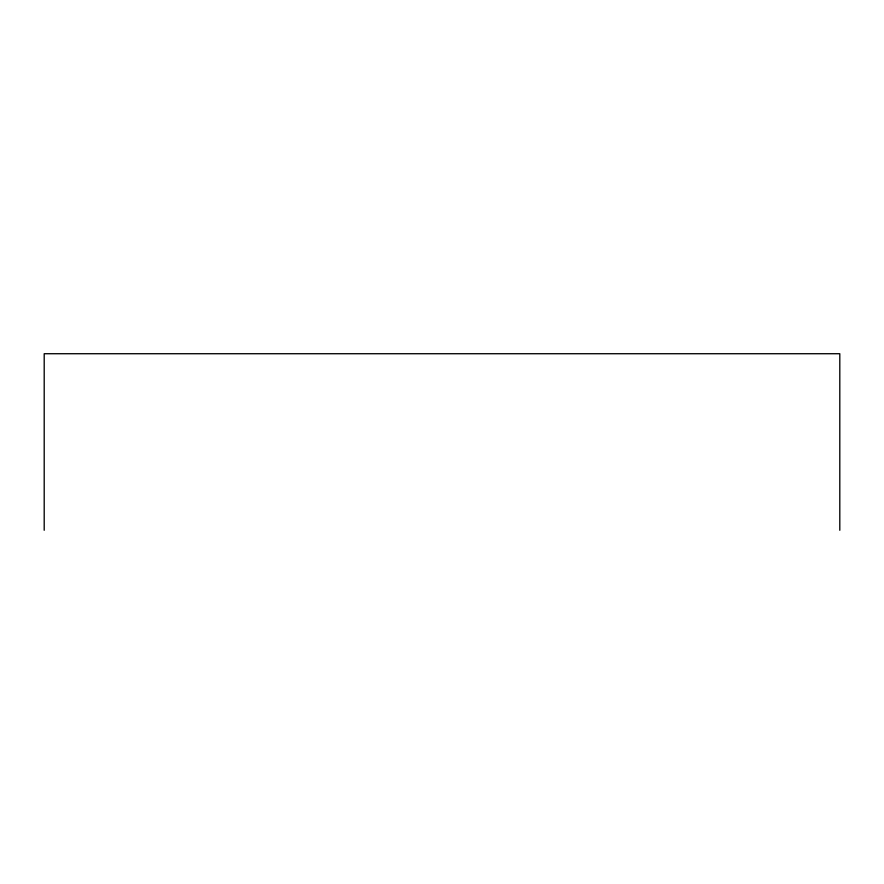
<?xml version="1.0" encoding="UTF-8"?>
<svg xmlns="http://www.w3.org/2000/svg" width="884" height="884" viewBox="0 0 884 884"><rect width="100%" height="100%" fill="white"/><g stroke="black" fill="none" stroke-linecap="round" stroke-linejoin="round"><path stroke-width="1.33" d="M839.8 530.278L839.8 353.722L44.2 353.722L44.2 530.278"/></g></svg>
